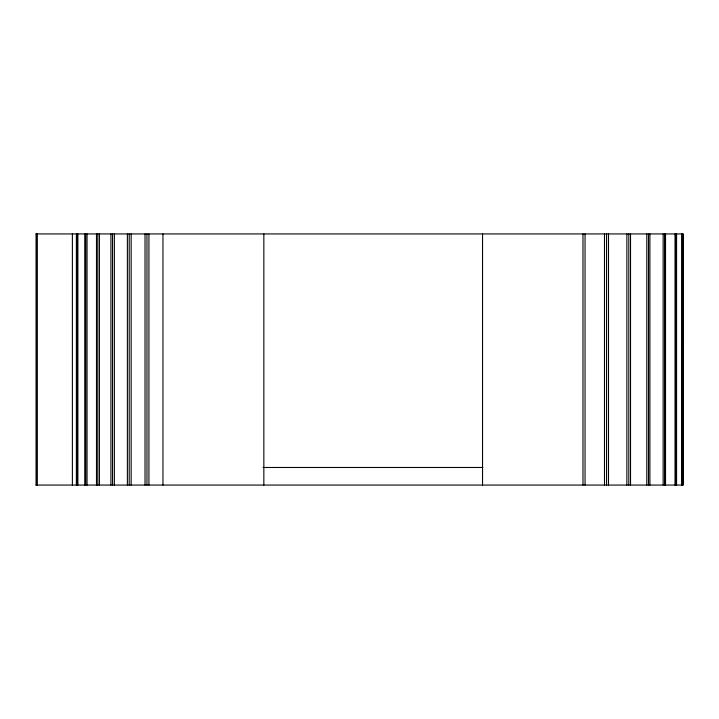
<?xml version="1.0" encoding="UTF-8"?>
<svg xmlns="http://www.w3.org/2000/svg" width="719" height="719" viewBox="0 0 719 719"><rect width="100%" height="100%" fill="white"/><g stroke="black" fill="none" stroke-linecap="round" stroke-linejoin="round"><path stroke-width="1.08" d="M35.95 233.936L683.05 233.936L683.05 485.064L35.95 485.064M263.019 467.485L482.853 467.485M682.987 233.936L682.987 485.064M682.376 233.936L682.313 485.064M681.756 233.936L681.756 485.064M676.57 233.936L676.57 485.064M676.022 233.936L676.022 485.064M675.015 233.936L675.015 485.064M665.542 233.936L665.542 485.064M664.545 233.936L664.545 485.064M663.143 233.936L663.143 485.064M649.904 233.936L649.904 485.064M648.502 233.936L648.502 485.064M646.785 233.936L646.785 485.064M630.536 233.936L630.536 485.064M628.81 233.936L628.81 485.064M626.86 233.936L626.86 485.064M608.499 233.936L608.499 485.064M606.557 233.936L606.557 485.064M604.49 233.936L604.49 485.064M585.05 233.936L585.05 485.064M582.983 233.936L582.983 485.064M482.539 233.936L482.539 485.064M263.846 233.936L263.846 485.064M162.961 233.936L162.961 485.064M148.932 233.936L148.932 485.064M146.964 233.936L146.964 485.064M145.022 233.936L145.022 485.064M131.146 233.936L131.146 485.064M129.204 233.936L129.204 485.064M127.38 233.936L127.38 485.064M114.357 233.936L114.357 485.064M112.541 233.936L112.541 485.064M110.924 233.936L110.924 485.064M99.411 233.936L99.411 485.064M97.793 233.936L97.793 485.064M96.481 233.936L96.481 485.064M87.044 233.936L87.044 485.064M85.723 233.936L85.723 485.064M84.761 233.936L84.761 485.064M77.886 233.936L77.886 485.064M76.924 233.936L76.924 485.064M76.367 233.936L76.367 485.064M72.385 233.936L72.385 485.064M36.948 233.936L36.948 485.064M36.84 233.936L36.84 485.064M36.058 233.936L36.058 485.064"/></g></svg>
